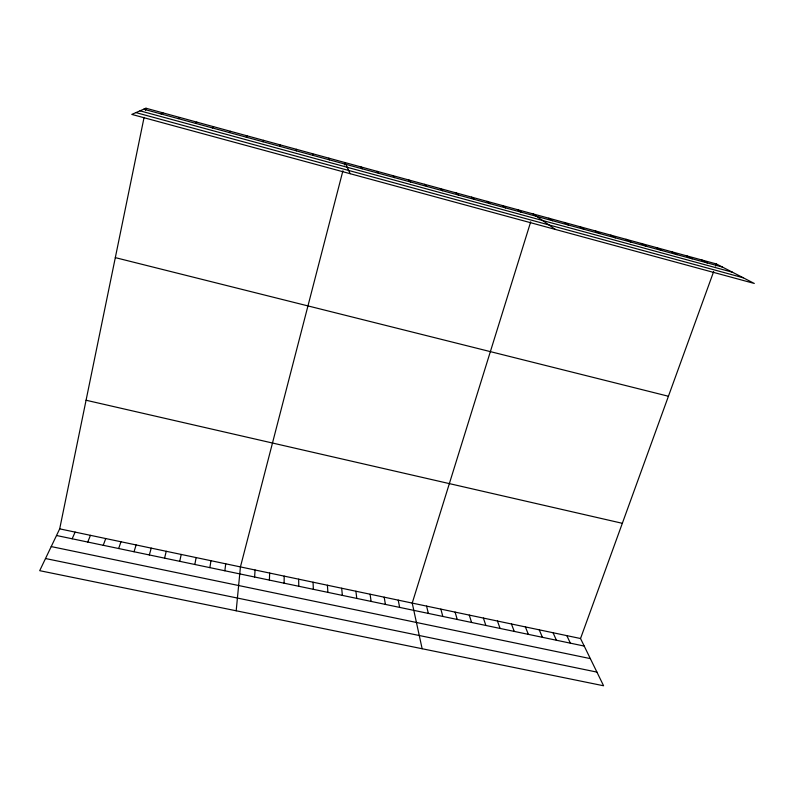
<?xml version="1.0" encoding="UTF-8"?>
<svg xmlns="http://www.w3.org/2000/svg" width="794" height="794" viewBox="0 0 794 794"><rect width="100%" height="100%" fill="white"/><g stroke="black" fill="none" stroke-linecap="round" stroke-linejoin="round"><path stroke-width="1.19" d="M284.103 583.193L284.192 576.126M269.384 580.106L269.672 573.07M254.606 577.01L255.082 570.003M236.185 610.784L240.433 566.916L342.909 170.809M279.776 146.314L279.945 144.816M224.851 570.777L225.724 563.819M209.874 567.641L210.956 560.703M194.838 564.484L196.118 557.587M713.667 271.548L580.533 638.525L603.589 685.768L39.7 570.678L59.689 528.854L144.081 117.393M145.491 110.525L145.957 108.232L716.416 263.965L754.3 283.458L131.804 114.405L145.957 108.232M179.732 561.318L181.221 554.44M164.566 558.142L166.254 551.294M344.427 164.934L345.043 162.581L350.154 173.707M149.332 554.956L151.227 548.128M263.062 141.759L263.479 140.32M134.027 551.751L136.131 544.952M530.7 221.834L412.225 603.083L422.14 648.738M118.663 548.525L120.976 541.766M715.632 266.129L716.416 263.965M103.23 545.289L105.751 538.56M87.727 542.044L90.466 535.335M72.155 538.779L75.112 532.109M246.259 137.173L246.934 135.794M229.377 132.568L230.3 131.258M212.415 127.943L213.596 126.703M195.374 123.288L196.813 122.117M178.243 118.624L179.94 117.512M161.023 113.929L162.988 112.887M45.506 558.529L596.919 672.101M51.223 546.58L590.339 658.613M56.513 535.503L584.215 646.068M59.689 528.854L580.533 638.525M86.07 400.245L622.327 523.306M115.319 257.633L668.429 396.256M135.943 112.599L743.273 277.781M143.724 109.205L722.431 267.052M139.992 110.832L732.445 272.213M701.539 259.906L707.345 262.943M686.582 255.817L692.189 258.814M671.555 251.718L676.974 254.656M656.459 247.599L661.67 250.487M641.304 243.46L646.306 246.289M626.069 239.302L630.863 242.081M610.765 235.123L615.35 237.853M595.381 230.925L599.768 233.595M579.938 226.707L584.106 229.327M564.415 222.469L568.365 225.03M548.823 218.211L552.555 220.722M533.151 213.933L555.383 229.436M517.867 209.765L521.172 212.157M502.523 205.577L505.609 207.919M487.099 201.358L489.967 203.651M471.606 197.13L474.256 199.363M456.044 192.882L458.475 195.056M440.412 188.615L442.615 190.729M424.701 184.327L426.676 186.382M408.92 180.02L410.667 182.015M393.06 175.692L394.578 177.628M377.13 171.345L378.41 173.221M361.121 166.968L362.163 168.785M566.827 635.637L570.35 643.16M553.071 632.739L556.415 640.242M539.245 629.831L542.421 637.314M525.37 626.903L528.377 634.366M511.435 623.975L514.264 631.419M497.441 621.027L500.101 628.451M483.387 618.069L485.868 625.464M328.885 158.175L329.45 159.862M469.274 615.092L471.576 622.466M455.101 612.114L457.235 619.459M440.868 609.117L442.814 616.442M426.577 606.11L428.343 613.415M312.647 153.738L312.975 155.366M398.231 600.135L399.64 607.4M384.187 597.177L385.408 604.413M370.083 594.21L371.116 601.425M355.911 591.232L356.774 598.418M341.688 588.235L342.363 595.401M327.406 585.228L327.892 592.364M296.331 149.282L296.42 150.85M313.064 582.21L313.352 589.317M298.663 579.173L298.762 586.26"/></g></svg>
